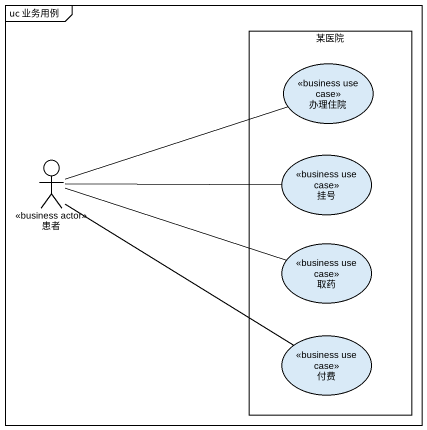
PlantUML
@startuml
mainframe uc 业务用例
rectangle 某医院 {
  usecase 办理住院 <<business use case>>
  usecase 挂号 <<business use case>>
  usecase 取药 <<business use case>>
  usecase 付费 <<business use case>>
}
actor 患者 <<business actor>>
患者 -right- 办理住院
患者 -right- 挂号
患者 -right- 取药
患者 -- 付费
@enduml
